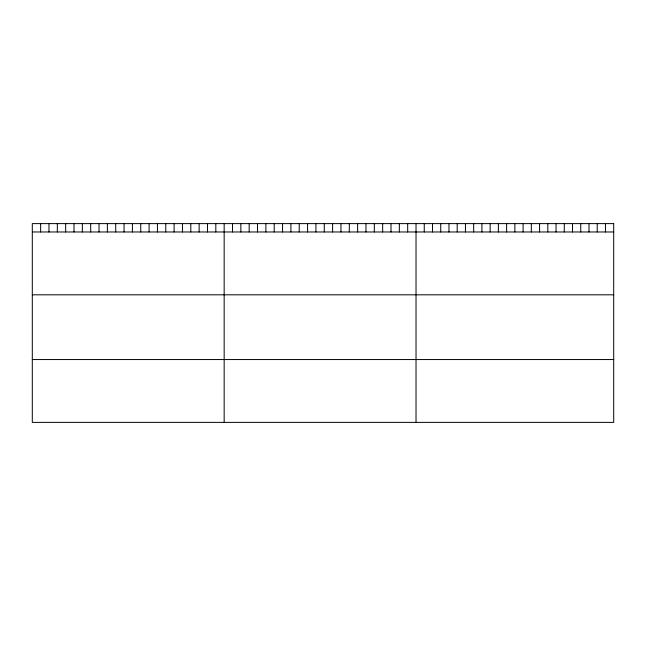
<?xml version="1.0" encoding="UTF-8"?>
<svg xmlns="http://www.w3.org/2000/svg" width="646" height="646" viewBox="0 0 646 646"><rect width="100%" height="100%" fill="white"/><g stroke="black" fill="none" stroke-linecap="round" stroke-linejoin="round"><path stroke-width="0.97" d="M32.3 231.971L613.7 231.971M32.3 294.81L613.7 294.81M32.3 359.547L613.7 359.547M605.463 223.613L605.463 231.971M597.227 223.613L597.227 231.971M588.99 223.613L588.99 231.971M580.754 223.613L580.754 231.971M572.518 223.613L572.518 231.971M564.281 223.613L564.281 231.971M556.044 223.613L556.044 231.971M547.808 223.613L547.808 231.971M539.572 223.613L539.572 231.971M531.335 223.613L531.335 231.971M523.098 223.613L523.098 231.971M514.862 223.613L514.862 231.971M506.625 223.613L506.625 231.971M498.389 223.613L498.389 231.971M490.152 223.613L490.152 231.971M481.916 223.613L481.916 231.971M473.68 223.613L473.68 231.971M465.443 223.613L465.443 231.971M457.207 223.613L457.207 231.971M448.97 223.613L448.97 231.971M440.733 223.613L440.733 231.971M432.497 223.613L432.497 231.971M424.26 223.613L424.26 231.971M416.024 223.613L416.024 422.387M407.683 223.613L407.683 231.971M399.341 223.613L399.341 231.971M391 223.613L391 231.971M382.658 223.613L382.658 231.971M374.317 223.613L374.317 231.971M365.975 223.613L365.975 231.971M357.634 223.613L357.634 231.971M349.292 223.613L349.292 231.971M340.951 223.613L340.951 231.971M332.609 223.613L332.609 231.971M324.268 223.613L324.268 231.971M315.918 223.613L315.918 231.971M307.577 223.613L307.577 231.971M299.235 223.613L299.235 231.971M290.894 223.613L290.894 231.971M282.552 223.613L282.552 231.971M274.211 223.613L274.211 231.971M265.869 223.613L265.869 231.971M257.528 223.613L257.528 231.971M249.186 223.613L249.186 231.971M240.845 223.613L240.845 231.971M232.503 223.613L232.503 231.971M224.162 223.613L224.162 422.387M215.821 223.613L215.821 231.971M207.479 223.613L207.479 231.971M199.138 223.613L199.138 231.971M190.796 223.613L190.796 231.971M182.455 223.613L182.455 231.971M174.113 223.613L174.113 231.971M165.772 223.613L165.772 231.971M157.43 223.613L157.43 231.971M149.089 223.613L149.089 231.971M140.747 223.613L140.747 231.971M132.406 223.613L132.406 231.971M124.056 223.613L124.056 231.971M115.715 223.613L115.715 231.971M107.373 223.613L107.373 231.971M99.032 223.613L99.032 231.971M90.69 223.613L90.69 231.971M82.349 223.613L82.349 231.971M74.007 223.613L74.007 231.971M65.666 223.613L65.666 231.971M57.324 223.613L57.324 231.971M48.983 223.613L48.983 231.971M40.641 223.613L40.641 231.971M613.7 223.613L32.3 223.613L32.3 422.387L613.7 422.387L613.7 223.613"/></g></svg>
